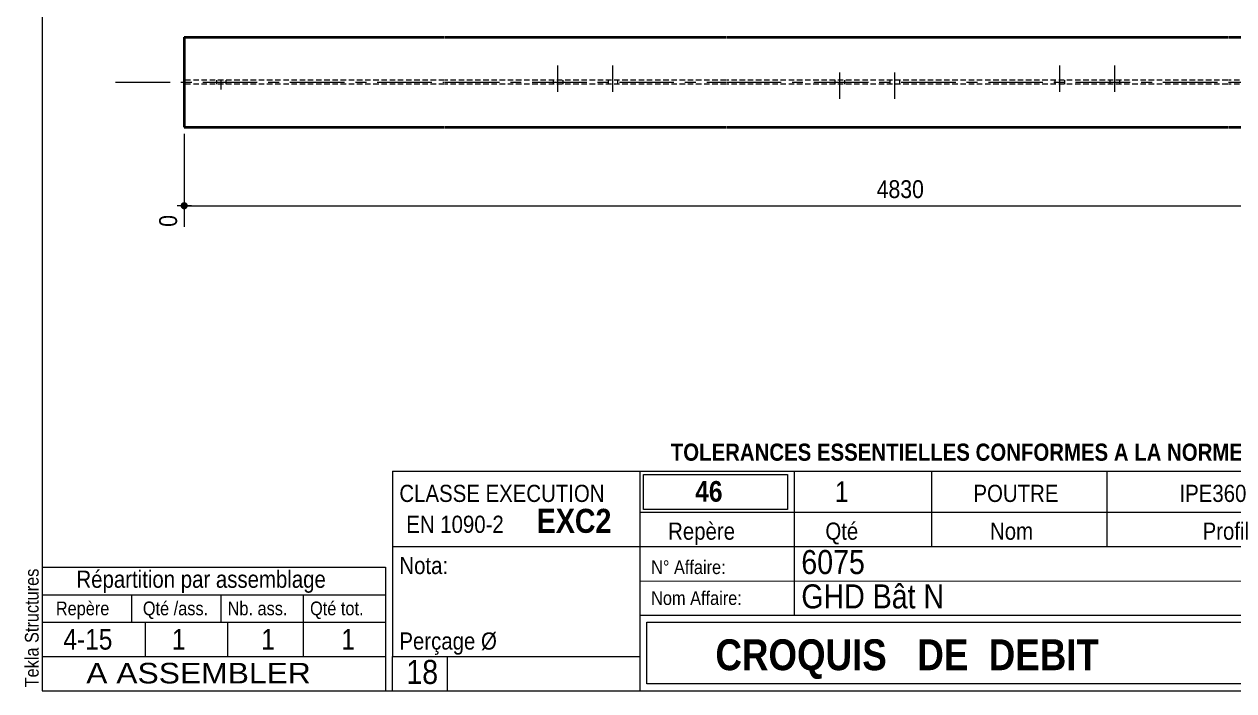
# Model space of a CAD drawing. Header units: millimetres. Extents: x 2 to 287, y 5 to 195.
# Drawn here: x 2.4 to 178.4, y 5 to 102.1 of the extents above; entities that cross this region are included whole.
import ezdxf

# ---------------------------------------------------------------- set-up
doc = ezdxf.new("R2010")
doc.units = ezdxf.units.MM
for name, pattern in [('AXES', [12.7, 7.9375, -1.5875, 1.5875, -1.5875]), ('CACHE2', [1.190625, 0.79375, -0.396875]), ('INTERROMPUX2', [9.525, 6.35, -3.175])]:
    doc.linetypes.add(name, pattern=pattern)
for name, color, linetype, lineweight in [('Autre type objet', 1, 'Continuous', 0), ('Axe', 1, 'Continuous', 0), ('Boulon', 7, 'Continuous', 0), ('Cache', 7, 'Continuous', 0), ('Cotation', 7, 'Continuous', 0), ('Feuille dessin', 5, 'Continuous', 0), ('Piece', 2, 'Continuous', 0)]:
    doc.layers.add(name, color=color, linetype=linetype, lineweight=lineweight)
doc.styles.add('ARIAL', font='ARIAL.TTF')
doc.styles.add('ARIAL_BOLD', font='ARIALBD.TTF')
doc.styles.add('ARIAL_NARROW', font='ARIAL.TTF')

# ---------------------------------------------------------------- blocks, each defined once
blk = doc.blocks.new('*A12')
at = {"layer": 'Boulon', "linetype": 'INTERROMPUX2', "lineweight": 0}
for p, q in [((128.385325, 93.936048), (128.385325, 93.320663)), ((128.385325, 93.936048), (128.385325, 93.320663)), ((128.385325, 93.936048), (128.385325, 93.320663)), ((129.077632, 95.051243), (129.077632, 91.205089)), ((129.077632, 95.051243), (129.077632, 91.205089)), ((129.077632, 95.051243), (129.077632, 91.205089)), ((129.76994, 93.936048), (129.76994, 93.320663)), ((129.76994, 93.936048), (129.76994, 93.320663)), ((129.76994, 93.936048), (129.76994, 93.320663))]:
    blk.add_line(p, q, dxfattribs=at)
blk = doc.blocks.new('*A13')
at = {"layer": 'Boulon', "linetype": 'INTERROMPUX2', "lineweight": 0}
for p, q in [((120.385325, 93.936048), (120.385325, 93.320663)), ((120.385325, 93.936048), (120.385325, 93.320663)), ((120.385325, 93.936048), (120.385325, 93.320663)), ((121.077632, 95.051247), (121.077632, 91.205093)), ((121.077632, 95.051247), (121.077632, 91.205093)), ((121.077632, 95.051247), (121.077632, 91.205093)), ((121.76994, 93.936048), (121.76994, 93.320663)), ((121.76994, 93.936048), (121.76994, 93.320663)), ((121.76994, 93.936048), (121.76994, 93.320663))]:
    blk.add_line(p, q, dxfattribs=at)
blk = doc.blocks.new('*A16')
at = {"layer": 'Boulon', "linetype": 'INTERROMPUX2', "lineweight": 0}
for p, q in [((30.372503, 93.936048), (30.372503, 93.320663)), ((30.372503, 93.936048), (30.372503, 93.320663)), ((30.372503, 93.936048), (30.372503, 93.320663)), ((31.064811, 92.551432), (31.064811, 93.936048)), ((31.064811, 92.551432), (31.064811, 93.936048)), ((31.064811, 92.551432), (31.064811, 93.936048)), ((31.757119, 93.936048), (31.757119, 93.320663)), ((31.757119, 93.936048), (31.757119, 93.320663)), ((31.757119, 93.936048), (31.757119, 93.320663))]:
    blk.add_line(p, q, dxfattribs=at)
blk = doc.blocks.new('*A18')
at = {"layer": 'Boulon', "linetype": 'INTERROMPUX2', "lineweight": 0}
for p, q in [((153.111479, 92.205278), (153.111479, 96.051432)), ((153.111479, 92.205278), (153.111479, 96.051432)), ((153.111479, 92.205278), (153.111479, 96.051432)), ((152.419171, 93.936048), (152.419171, 93.320663)), ((152.419171, 93.936048), (152.419171, 93.320663)), ((152.419171, 93.936048), (152.419171, 93.320663)), ((153.803786, 93.936048), (153.803786, 93.320663)), ((153.803786, 93.936048), (153.803786, 93.320663)), ((153.803786, 93.936048), (153.803786, 93.320663))]:
    blk.add_line(p, q, dxfattribs=at)
blk = doc.blocks.new('*A19')
at = {"layer": 'Boulon', "linetype": 'INTERROMPUX2', "lineweight": 0}
for p, q in [((161.111479, 92.205278), (161.111479, 96.051432)), ((161.111479, 92.205278), (161.111479, 96.051432)), ((161.111479, 92.205278), (161.111479, 96.051432)), ((160.419171, 93.936048), (160.419171, 93.320663)), ((160.419171, 93.936048), (160.419171, 93.320663)), ((160.419171, 93.936048), (160.419171, 93.320663)), ((161.803786, 93.936048), (161.803786, 93.320663)), ((161.803786, 93.936048), (161.803786, 93.320663)), ((161.803786, 93.936048), (161.803786, 93.320663))]:
    blk.add_line(p, q, dxfattribs=at)
blk = doc.blocks.new('*A20')
at = {"layer": 'Boulon', "linetype": 'INTERROMPUX2', "lineweight": 0}
for p, q in [((80.076647, 92.205278), (80.076647, 96.051432)), ((80.076647, 92.205278), (80.076647, 96.051432)), ((80.076647, 92.205278), (80.076647, 96.051432)), ((79.384339, 93.936048), (79.384339, 93.320663)), ((79.384339, 93.936048), (79.384339, 93.320663)), ((79.384339, 93.936048), (79.384339, 93.320663)), ((80.768954, 93.936048), (80.768954, 93.320663)), ((80.768954, 93.936048), (80.768954, 93.320663)), ((80.768954, 93.936048), (80.768954, 93.320663))]:
    blk.add_line(p, q, dxfattribs=at)
blk = doc.blocks.new('*A21')
at = {"layer": 'Boulon', "linetype": 'INTERROMPUX2', "lineweight": 0}
for p, q in [((88.076647, 92.205278), (88.076647, 96.051432)), ((88.076647, 92.205278), (88.076647, 96.051432)), ((88.076647, 92.205278), (88.076647, 96.051432)), ((87.384339, 93.936048), (87.384339, 93.320663)), ((87.384339, 93.936048), (87.384339, 93.320663)), ((87.384339, 93.936048), (87.384339, 93.320663)), ((88.768954, 93.936048), (88.768954, 93.320663)), ((88.768954, 93.936048), (88.768954, 93.320663)), ((88.768954, 93.936048), (88.768954, 93.320663))]:
    blk.add_line(p, q, dxfattribs=at)
blk = doc.blocks.new('*A22')
at = {"layer": 'Axe', "color": 1, "linetype": 'AXES', "lineweight": 15}
for p, q in [((15.68, 93.628355), (63.526154, 93.628355)), ((63.626154, 93.628355), (104.527139, 93.628355)), ((104.627139, 93.628355), (177.561971, 93.628355)), ((177.661971, 93.628355), (218.562957, 93.628355))]:
    blk.add_line(p, q, dxfattribs=at)
at = {"layer": 'Cache', "color": 7, "linetype": 'CACHE2', "lineweight": 20}
for p, q in [((63.526154, 93.936048), (25.68, 93.936048)), ((63.526154, 93.320663), (25.68, 93.320663)), ((104.527139, 93.936048), (63.626154, 93.936048)), ((104.527139, 93.320663), (63.626154, 93.320663)), ((177.561971, 93.936048), (104.627139, 93.936048)), ((177.561971, 93.320663), (104.627139, 93.320663)), ((218.562957, 93.936048), (177.661971, 93.936048)), ((218.562957, 93.320663), (177.661971, 93.320663))]:
    blk.add_line(p, q, dxfattribs=at)
at = {"layer": 'Piece', "color": 2, "linetype": 'Continuous', "lineweight": 40}
for p, q in [((25.68, 100.166817), (25.68, 87.089894)), ((25.68, 100.166817), (63.526154, 100.166817)), ((63.626154, 100.166817), (104.527139, 100.166817)), ((104.627139, 100.166817), (177.561971, 100.166817)), ((177.661971, 100.166817), (218.562957, 100.166817)), ((25.68, 87.089894), (63.526154, 87.089894)), ((63.626154, 87.089894), (104.527139, 87.089894)), ((104.627139, 87.089894), (177.561971, 87.089894)), ((177.661971, 87.089894), (218.562957, 87.089894))]:
    blk.add_line(p, q, dxfattribs=at)
blk = doc.blocks.new('*A23')
at = {"layer": 'Feuille dessin', "linetype": 'Continuous', "lineweight": 0}
for p, q in [((5, 195), (5, 5)), ((5, 5), (282, 5))]:
    blk.add_line(p, q, dxfattribs=at)
at = {"layer": 'Feuille dessin', "style": 'ARIAL', "width": 0.85}
blk.add_text('Tekla Structures', height=2, rotation=90, dxfattribs=at).set_placement((4.5, 5.5))
blk = doc.blocks.new('*A24')
at = {"layer": 'Autre type objet', "linetype": 'Continuous', "lineweight": 0}
for p, q in [((5, 23), (55, 23)), ((5, 23), (5, 15)), ((55, 23), (55, 15)), ((5, 19), (55, 19)), ((18, 19), (18, 15)), ((31, 19), (31, 15)), ((43, 19), (43, 15)), ((5, 15), (55, 15)), ((5, 15), (5, 10)), ((20, 15), (20, 10)), ((32, 15), (32, 10)), ((43, 15), (43, 10)), ((55, 15), (55, 10)), ((5, 10), (55, 10))]:
    blk.add_line(p, q, dxfattribs=at)
at = {"layer": 'Autre type objet', "style": 'ARIAL', "width": 0.85}
for s, height, p in [('Répartition par assemblage', 2.5, (10, 20)), ('Repère', 2, (7, 16)), ('Qté /ass.', 2, (19.663086, 16)), ('Nb. ass.', 2, (32, 16)), ('Qté tot.', 2, (44, 16)), ('4-15', 3, (8.103027, 11)), ('1', 3, (23.885986, 11)), ('1', 3, (36.889404, 11)), ('1', 3, (48.551514, 11))]:
    blk.add_text(s, height=height, dxfattribs=at).set_placement(p)
blk = doc.blocks.new('*A26')
at = {"layer": 'Autre type objet', "linetype": 'Continuous', "lineweight": 0}
for p, q in [((56, 37), (92, 37)), ((56, 37), (56, 10)), ((92, 37), (92, 10)), ((56, 26), (92, 26)), ((56, 10), (92, 10)), ((56, 5), (56, 10)), ((64, 5), (64, 10)), ((56, 5), (64, 5))]:
    blk.add_line(p, q, dxfattribs=at)
at = {"layer": 'Autre type objet', "width": 0.85}
for s, height, style, p in [('CLASSE EXECUTION', 2.5, 'ARIAL', (57, 32.5)), ('EN 1090-2', 2.5, 'ARIAL', (58, 28)), ('EXC2', 3.5, 'ARIAL_BOLD', (77, 28)), ('Nota:', 2.5, 'ARIAL', (57, 22)), ('Perçage Ø', 2.5, 'ARIAL', (57, 11)), ('18', 3.5, 'ARIAL_NARROW', (58.014234, 6))]:
    blk.add_text(s, height=height, dxfattribs=dict(at, style=style)).set_placement(p)
blk = doc.blocks.new('*A27')
at = {"layer": 'Autre type objet', "linetype": 'Continuous', "lineweight": 0}
for p, q in [((92, 37), (282, 37)), ((92, 37), (92, 31)), ((114.5, 31), (114.5, 37)), ((134.5, 31), (134.5, 37)), ((160, 31), (160, 37)), ((92.51953, 36.5), (113.5, 36.5)), ((92.51953, 31.394341), (92.51953, 36.5)), ((113.5, 36.5), (113.5, 31.394341)), ((92, 31), (282, 31)), ((92, 31), (92, 5)), ((113.5, 31.394341), (92.51953, 31.394341)), ((114.5, 16), (114.5, 31)), ((134.5, 26), (134.5, 31)), ((160, 26), (160, 31)), ((92, 26), (282, 26)), ((92, 21), (241.327069, 20.935451)), ((92, 16), (181, 16)), ((93, 15), (180, 15)), ((93, 6), (93, 15)), ((180, 6), (93, 6)), ((92, 5), (282, 5))]:
    blk.add_line(p, q, dxfattribs=at)
at = {"layer": 'Autre type objet', "width": 0.85}
for s, height, style, p in [('TOLERANCES ESSENTIELLES CONFORMES A LA NORME 1090-1', 2.5, 'ARIAL_BOLD', (96.5, 38.5)), ('46', 3, 'ARIAL_BOLD', (100.064045, 32.540141)), ('1', 3, 'ARIAL', (120.389893, 32.5)), ('POUTRE', 2.5, 'ARIAL', (140.551758, 32.5)), ('IPE360', 2.5, 'ARIAL', (170.538574, 32.5)), ('Repère', 2.5, 'ARIAL', (96.112978, 27)), ('Qté', 2.5, 'ARIAL', (119, 27)), ('Nom', 2.5, 'ARIAL', (142.961426, 27)), ('Profil', 2.5, 'ARIAL', (173.903564, 27)), ('6075', 3.5, 'ARIAL', (115.5, 22)), ('N° Affaire:', 2, 'ARIAL', (93.640566, 22)), ('Nom Affaire:', 2, 'ARIAL', (93.640566, 17.5)), ('GHD Bât N', 3.5, 'ARIAL', (115.5, 17)), ('CROQUIS   DE  DEBIT', 4.5, 'ARIAL_BOLD', (103, 8))]:
    blk.add_text(s, height=height, dxfattribs=dict(at, style=style)).set_placement(p)
blk = doc.blocks.new('*A28')
at = {"layer": 'Autre type objet', "linetype": 'Continuous', "lineweight": 0}
for p, q in [((5, 10), (55, 10)), ((5, 10), (5, 5)), ((55, 10), (55, 5)), ((5, 5), (55, 5))]:
    blk.add_line(p, q, dxfattribs=at)
at = {"layer": 'Autre type objet', "style": 'ARIAL', "width": 1.105}
blk.add_text('A ASSEMBLER', height=3, dxfattribs=at).set_placement((11.423651, 6.073465))
blk = doc.blocks.new('*A68')
at = {"layer": 'Cotation'}
blk.add_hatch(color=256, dxfattribs=at).paths.add_polyline_path([(25.65, 75.11), (25.63, 75.11), (25.6, 75.11), (25.58, 75.12), (25.55, 75.12), (25.53, 75.13), (25.5, 75.14), (25.48, 75.15), (25.46, 75.16), (25.43, 75.17), (25.41, 75.18), (25.39, 75.2), (25.37, 75.21), (25.35, 75.23), (25.33, 75.24), (25.31, 75.26), (25.29, 75.28), (25.28, 75.3), (25.26, 75.32), (25.25, 75.34), (25.23, 75.36), (25.22, 75.38), (25.21, 75.41), (25.2, 75.43), (25.19, 75.45), (25.18, 75.48), (25.18, 75.5), (25.17, 75.53), (25.17, 75.55), (25.16, 75.58), (25.16, 75.6), (25.16, 75.63), (25.16, 75.65), (25.16, 75.68), (25.17, 75.7), (25.17, 75.73), (25.18, 75.75), (25.18, 75.78), (25.19, 75.8), (25.2, 75.83), (25.21, 75.85), (25.22, 75.87), (25.23, 75.9), (25.25, 75.92), (25.26, 75.94), (25.28, 75.96), (25.29, 75.98), (25.31, 76), (25.33, 76.01), (25.35, 76.03), (25.37, 76.05), (25.39, 76.06), (25.41, 76.07), (25.43, 76.09), (25.46, 76.1), (25.48, 76.11), (25.5, 76.12), (25.53, 76.13), (25.55, 76.13), (25.58, 76.14), (25.6, 76.14), (25.63, 76.15), (25.65, 76.15), (25.68, 76.15), (25.71, 76.15), (25.73, 76.15), (25.76, 76.14), (25.78, 76.14), (25.81, 76.13), (25.83, 76.13), (25.86, 76.12), (25.88, 76.11), (25.9, 76.1), (25.93, 76.09), (25.95, 76.07), (25.97, 76.06), (25.99, 76.05), (26.01, 76.03), (26.03, 76.01), (26.05, 76), (26.07, 75.98), (26.08, 75.96), (26.1, 75.94), (26.11, 75.92), (26.13, 75.9), (26.14, 75.87), (26.15, 75.85), (26.16, 75.83), (26.17, 75.8), (26.18, 75.78), (26.18, 75.75), (26.19, 75.73), (26.19, 75.7), (26.2, 75.68), (26.2, 75.65), (26.2, 75.63), (26.2, 75.6), (26.2, 75.58), (26.19, 75.55), (26.19, 75.53), (26.18, 75.5), (26.18, 75.48), (26.17, 75.45), (26.16, 75.43), (26.15, 75.41), (26.14, 75.38), (26.13, 75.36), (26.11, 75.34), (26.1, 75.32), (26.08, 75.3), (26.07, 75.28), (26.05, 75.26), (26.03, 75.24), (26.01, 75.23), (25.99, 75.21), (25.97, 75.2), (25.95, 75.18), (25.93, 75.17), (25.9, 75.16), (25.88, 75.15), (25.86, 75.14), (25.83, 75.13), (25.81, 75.12), (25.78, 75.12), (25.76, 75.11), (25.73, 75.11), (25.71, 75.11), (25.68, 75.11)], flags=17)
at = {"layer": 'Cotation', "linetype": 'Continuous', "lineweight": 0}
for p, q in [((25.68, 86.09), (25.68, 72.56)), ((25.68, 76.67), (25.68, 74.59)), ((26.72, 75.63), (24.64, 75.63)), ((25.68, 75.63), (24.64, 75.63)), ((25.68, 75.63), (234.97, 75.63))]:
    blk.add_line(p, q, dxfattribs=at)
at = {"layer": 'Cotation'}
blk.add_point((25.68, 75.63), dxfattribs=at)
at = {"layer": 'Cotation', "style": 'ARIAL', "width": 0.85}
blk.add_text('4830', height=2.6, dxfattribs=at).set_placement((126.47, 76.75))
blk.add_text('0', height=2.6, rotation=90.0002, dxfattribs=at).set_placement((24.64, 72.56))

msp = doc.modelspace()

# ---------------------------------------------------------------- block references
at = {"lineweight": 0}
for name in ['*A23', '*A22', '*A20', '*A21', '*A18', '*A19', '*A16', '*A13', '*A12', '*A68', '*A27', '*A26', '*A24', '*A28']:
    msp.add_blockref(name, (0, 0), dxfattribs=at)

doc.saveas('drawing.dxf')
